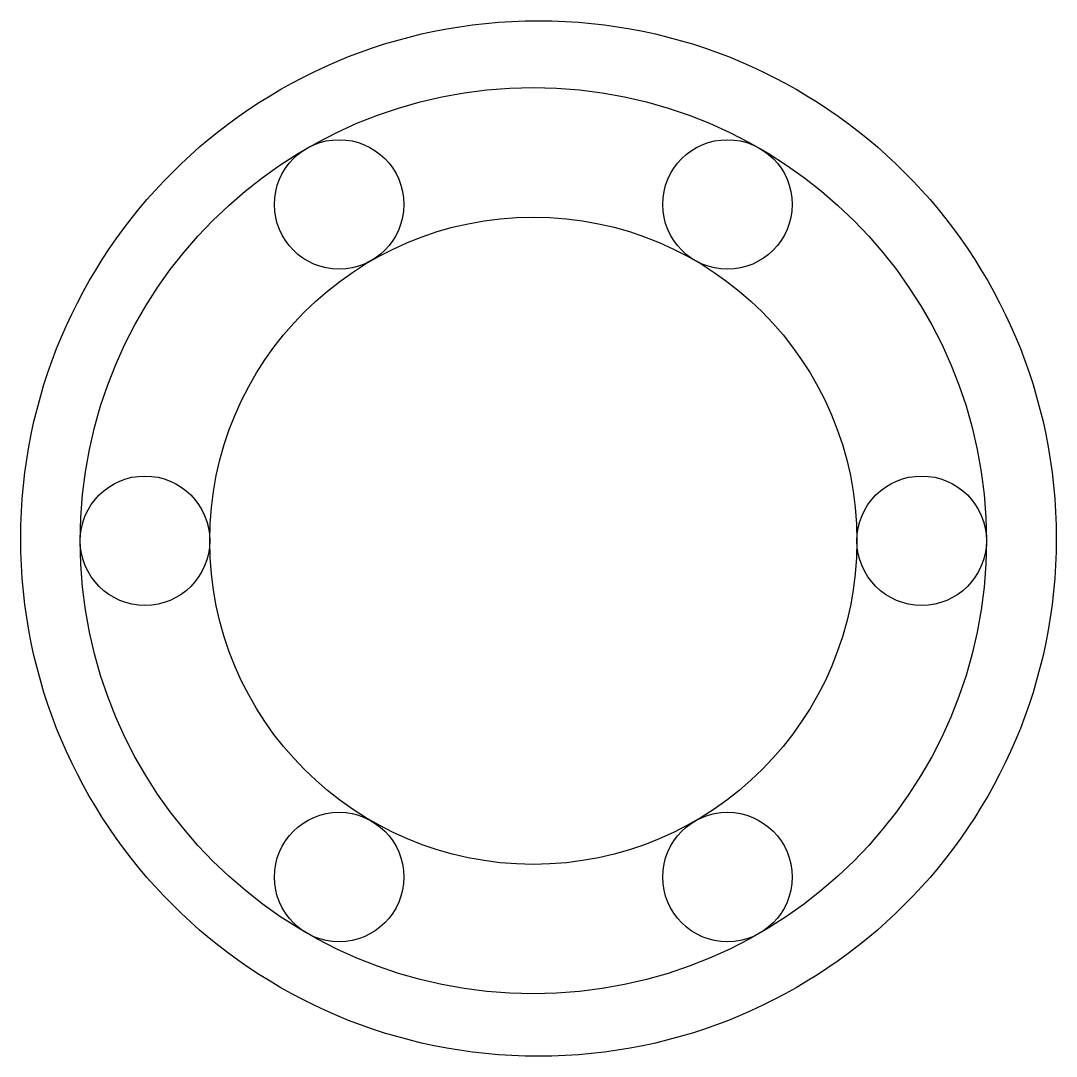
# Model space of a CAD drawing. Header units: inches. Extents: x -20.7 to 59.3, y -23 to 57.
import ezdxf

# ---------------------------------------------------------------- set-up
doc = ezdxf.new("R2010")
doc.units = ezdxf.units.IN
doc.header["$MEASUREMENT"] = 0

# ---------------------------------------------------------------- blocks, each defined once
blk = doc.blocks.new('*U2')
blk.add_circle((0, 0), 5)
blk = doc.blocks.new('*U3')
at = {"color": 0, "linetype": 'ByBlock', "lineweight": -2, "transparency": 16777216}
for p, rotation in [((3.913, 42.839), 299.9999999999999), ((33.913, 42.839), 240), ((48.913, 16.858), 180), ((3.913, -9.123), 59.99999999999999), ((33.913, -9.123), 120)]:
    blk.add_blockref('*U2', p, dxfattribs=dict(at, rotation=rotation))
blk.add_blockref('*U2', (-11.087, 16.858), dxfattribs=at)

msp = doc.modelspace()

# ---------------------------------------------------------------- linework, layer by layer
for centre, radius in [((19.314, 17.03), 40), ((18.913, 16.858), 35), ((18.913, 16.858), 25)]:
    msp.add_circle(centre, radius)

# ---------------------------------------------------------------- block references
msp.add_blockref('*U3', (0, 0))

doc.saveas('drawing.dxf')
